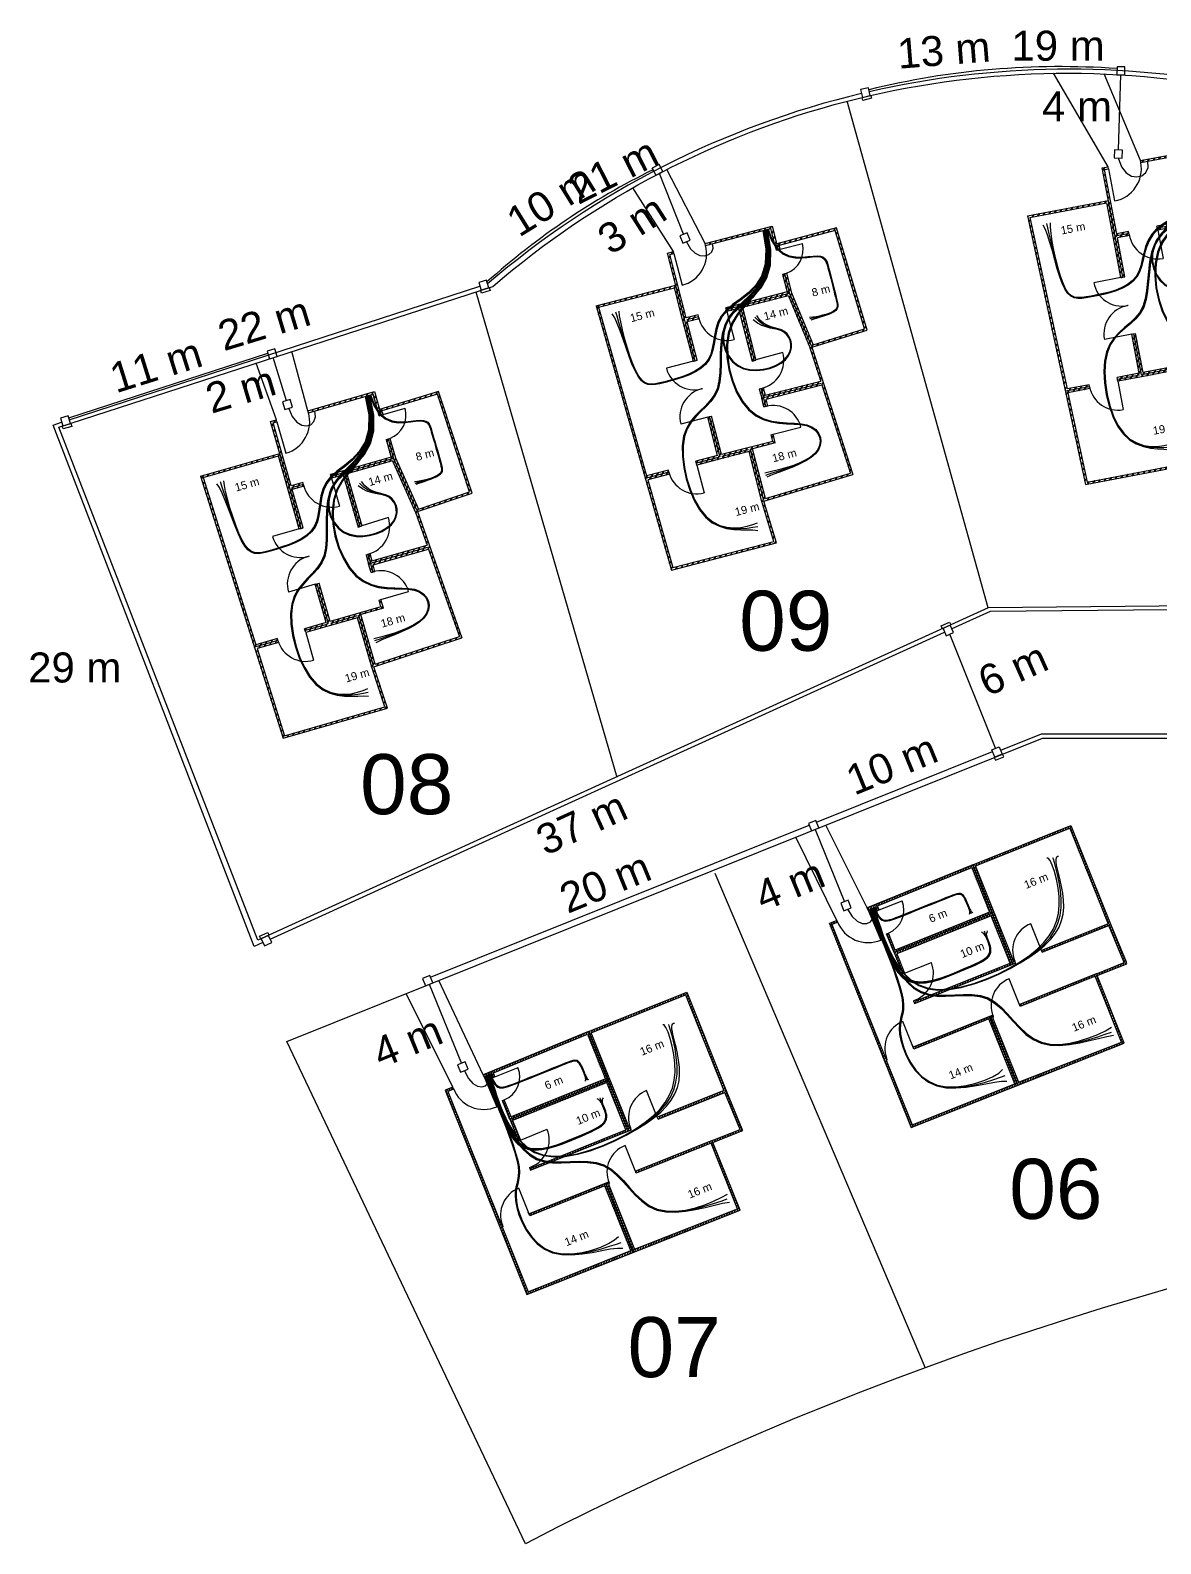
# Model space of a CAD drawing. Header units: millimetres. Extents: x 210 to 433, y 76 to 152.
# Drawn here: x 210.4 to 266.9, y 76.2 to 151.8 of the extents above; entities that cross this region are included whole.
import ezdxf
from ezdxf.enums import TextEntityAlignment as Align

# ---------------------------------------------------------------- set-up
doc = ezdxf.new("R2010")
doc.units = ezdxf.units.MM
for name, color, linetype in [('Can.Interior', 96, 'Continuous'), ('Can.Primaria', 34, 'Continuous'), ('Can.Secundaria', 162, 'Continuous'), ('Urbanización', 7, 'Continuous')]:
    doc.layers.add(name, color=color, linetype=linetype)
doc.styles.get("Standard").update_dxf_attribs({"font": 'arial.ttf'})

# ---------------------------------------------------------------- blocks, each defined once
blk = doc.blocks.new('casita')
h = blk.add_hatch()
h.set_pattern_fill('JIS_LC_20A', color=256, scale=0.005)
h.paths.add_polyline_path([(0.011, 3.716), (-5.269, 3.716), (-5.269, -1.636), (-5.119, -1.636), (-5.119, -1.536), (-5.169, -1.536), (-5.169, 3.616), (-0.089, 3.616), (-0.089, -1.536), (-3.679, -1.536), (-3.679, -1.636), (0.011, -1.636)])
h.paths.add_polyline_path([(-5.269, 1.106), (-10.549, 1.106), (-10.549, -0.046), (-10.449, -0.046), (-10.452, 1.006), (-5.369, 1.006), (-5.369, -1.536), (-10.449, -1.536), (-10.449, -1.486), (-10.549, -1.486), (-10.549, -1.636), (-5.269, -1.636)])
h.paths.add_polyline_path([(-5.269, 3.716), (-10.963, 3.676), (-10.963, 3.56), (-10.554, 3.563), (-10.554, 3.361), (-10.454, 3.361), (-10.454, 3.579), (-5.369, 3.615), (-5.369, 1.206), (-10.452, 1.206), (-10.453, 2.121), (-10.553, 2.121), (-10.552, 1.106), (-5.269, 1.106)])
h.paths.add_polyline_path([(-7.295, -7.349), (-13.02, -7.322), (-13.017, -3.635), (-12.867, -3.635), (-12.867, -3.735), (-12.918, -3.735), (-12.92, -7.222), (-7.395, -7.222), (-7.395, -3.735), (-11.427, -3.735), (-11.427, -3.635), (-7.292, -3.635)])
h.paths.add_polyline_path([(-7.142, -3.635), (-7.292, -3.635), (-7.295, -7.349), (-1.57, -7.377), (-1.567, -3.635), (-5.702, -3.635), (-5.702, -3.735), (-1.67, -3.735), (-1.67, -7.276), (-7.195, -7.222), (-7.195, -3.735), (-7.142, -3.735)])
h = blk.add_hatch()
h.set_pattern_fill('JIS_LC_20A', color=256, scale=0.005)
h.paths.add_polyline_path([(-12.913, 3.561), (-12.604, 3.561, -0.004394), (-12.604, 3.59), (-12.604, 3.626), (-12.604, 3.661), (-13.013, 3.661), (-13.017, -3.635), (-12.917, -3.635)])
h = blk.add_hatch()
h.set_pattern_fill('JIS_LC_20A', color=256, scale=0.005)
h.paths.add_polyline_path([(0.011, -1.636), (-0.089, -1.636), (-0.068, -3.641), (-1.567, -3.635), (-1.57, -3.635), (-1.567, -3.735), (0.032, -3.742), (0.032, -3.642)])
for p, q in [((-13.013, 3.661), (-13.02, -7.322)), ((-12.604, 3.664), (-13.013, 3.661)), ((-12.604, 3.561), (-12.604, 3.661)), ((-5.269, 3.716), (-10.964, 3.676)), ((-10.963, 3.561), (-10.963, 3.676)), ((-10.963, 3.561), (-10.932, 1.935)), ((-10.554, 3.561), (-10.554, 3.361)), ((-10.554, 3.361), (-10.454, 3.361)), ((-10.454, 3.361), (-9.214, 3.361)), ((-10.553, 2.121), (-10.551, -0.046)), ((-10.553, 2.121), (-10.453, 2.121)), ((-10.549, -0.046), (-10.449, -0.046)), ((-10.449, -0.046), (-9.009, -0.046)), ((-3.679, -1.536), (-3.679, -0.096)), ((-10.549, -1.486), (-10.549, -1.636)), ((-10.549, -1.486), (-10.449, -1.486)), ((-11.427, -3.685), (-11.427, -2.245)), ((-10.549, -1.636), (-5.119, -1.636)), ((-5.702, -3.685), (-5.702, -2.245)), ((-5.119, -1.636), (-5.119, -1.536)), ((-3.679, -1.636), (-3.679, -1.536)), ((-3.679, -1.636), (-0.089, -1.636)), ((-0.068, -3.643), (-0.089, -1.636)), ((0.032, -3.642), (0.011, -1.636)), ((0.032, -3.635), (0.011, -1.636)), ((0.032, -3.642), (0.011, -1.636)), ((-13.017, -3.535), (-13.017, -3.535)), ((-13.017, -3.635), (-13.017, -3.635)), ((-12.867, -3.635), (-12.917, -3.635)), ((-12.867, -3.735), (-12.867, -3.635)), ((-11.427, -3.735), (-11.427, -3.535)), ((-7.142, -3.635), (-11.427, -3.635)), ((-11.427, -3.635), (-7.142, -3.635)), ((-7.292, -3.635), (-7.295, -7.349)), ((-7.142, -3.735), (-7.142, -3.635)), ((-1.567, -3.635), (-5.702, -3.635)), ((-5.702, -3.735), (-5.702, -3.635)), ((-1.57, -7.377), (-1.567, -3.735)), ((-1.567, -3.635), (-0.068, -3.641)), ((-1.567, -3.635), (-0.068, -3.641)), ((-1.567, -3.735), (0.032, -3.742)), ((0.031, -3.535), (0.032, -3.535)), ((0.032, -3.635), (0.032, -3.635)), ((0.032, -3.742), (0.032, -3.642)), ((-13.02, -7.322), (-1.57, -7.377))]:
    blk.add_line(p, q)
for points in [[(-13.013, 3.661), (-13.017, -3.635)], [(-12.604, 3.561), (-12.913, 3.561), (-12.917, -3.635)], [(-10.964, 3.676), (-5.269, 3.716), (-5.269, 1.106), (-10.552, 1.106), (-10.553, 2.121)], [(-10.963, 3.561), (-10.554, 3.561)], [(-10.759, 3.561), (-10.554, 3.561)], [(-10.554, 3.361), (-10.554, 3.561)], [(-10.454, 3.579), (-5.369, 3.615), (-5.369, 1.206), (-10.452, 1.206), (-10.453, 2.121)], [(-10.454, 3.361), (-10.454, 3.579)], [(-5.119, -1.636), (-5.269, -1.636), (-5.269, 3.716), (0.011, 3.716), (0.011, -1.636)], [(-5.119, -1.636), (-5.269, -1.636), (-5.269, 3.716), (0.011, 3.716), (0.011, -1.636)], [(-5.119, -1.536), (-5.169, -1.536), (-5.169, 3.616), (-0.089, 3.616), (-0.089, -1.536), (-3.679, -1.536)], [(-5.269, -1.636), (-5.269, 1.106), (-10.552, 1.106)], [(-10.549, -1.486), (-10.549, -1.636), (-5.269, -1.636), (-5.269, 1.106), (-10.549, 1.106)], [(-10.449, -1.486), (-10.449, -1.536), (-5.369, -1.536), (-5.369, 1.006), (-10.452, 1.006), (-10.449, -0.046)], [(-10.549, -1.486), (-10.549, -1.636)], [(-0.089, -1.636), (-3.679, -1.636)], [(0.011, -1.636), (0.032, -3.642)], [(-13.017, -3.635), (-13.02, -7.322)], [(-12.867, -3.735), (-12.918, -3.735), (-12.92, -7.222), (-7.395, -7.222), (-7.395, -3.735), (-11.427, -3.735)], [(-7.295, -7.322), (-7.295, -3.635), (-11.427, -3.635)], [(-7.142, -3.635), (-7.295, -3.635), (-7.295, -7.322)], [(-7.142, -3.735), (-7.195, -3.735), (-7.195, -7.222), (-1.67, -7.276), (-1.67, -3.735), (-5.702, -3.735)], [(-1.57, -3.635), (-5.702, -3.635)]]:
    blk.add_lwpolyline(points)
for centre, radius, start, end in [((-11.784, 3.661), 0.82, 179.79868, 180), ((-10.963, 3.576), 1.641, 179.4965, 271.07553), ((-10.454, 3.361), 1.24, 270.05598, 0.05083), ((-10.549, -0.766), 0.72, 89.9891, 90.10468), ((-10.45, -0.046), 1.441, 270.01403, 359.95884), ((-3.679, -1.536), 1.44, 90.00306, 179.9962), ((-10.549, -1.636), 0.15, 89.96571, 90.05234), ((-10.549, -0.766), 0.72, 270, 270.01805), ((-11.427, -3.685), 1.44, 90.00306, 178.87583), ((-5.702, -3.685), 1.44, 90.00306, 179.9962)]:
    blk.add_arc(centre, radius, start, end)
at = {"layer": 'Can.Interior'}
for points in [[(-10.896, 3.561), (-10.896, 3.479), (-10.896, 3.376), (-10.896, 3.247), (-10.895, 3.088), (-10.895, 2.892), (-10.894, 2.656), (-10.892, 2.375), (-10.89, 2.044), (-10.887, 1.661), (-10.887, 1.239), (-10.89, 0.794), (-10.9, 0.342), (-10.919, -0.102), (-10.95, -0.522), (-10.994, -0.901), (-11.055, -1.225), (-11.133, -1.481), (-11.224, -1.684), (-11.326, -1.851), (-11.432, -2), (-11.539, -2.149), (-11.641, -2.316), (-11.735, -2.519), (-11.815, -2.776), (-11.876, -3.1), (-11.911, -3.478), (-11.909, -3.892), (-11.864, -4.324), (-11.764, -4.756), (-11.603, -5.17), (-11.369, -5.548), (-11.056, -5.871), (-10.66, -6.127), (-10.203, -6.324), (-9.711, -6.474), (-9.214, -6.589), (-8.738, -6.683), (-8.312, -6.768), (-7.963, -6.857), (-7.718, -6.962)], [(-10.876, 3.561), (-10.876, 3.479), (-10.876, 3.376), (-10.876, 3.247), (-10.875, 3.087), (-10.875, 2.892), (-10.873, 2.655), (-10.872, 2.373), (-10.87, 2.041), (-10.867, 1.657), (-10.867, 1.233), (-10.87, 0.786), (-10.88, 0.332), (-10.899, -0.114), (-10.93, -0.536), (-10.974, -0.917), (-11.034, -1.241), (-11.112, -1.499), (-11.204, -1.702), (-11.306, -1.87), (-11.412, -2.018), (-11.519, -2.167), (-11.621, -2.333), (-11.714, -2.534), (-11.795, -2.79), (-11.856, -3.111), (-11.891, -3.485), (-11.89, -3.896), (-11.844, -4.324), (-11.745, -4.752), (-11.584, -5.163), (-11.352, -5.537), (-11.04, -5.858), (-10.645, -6.111), (-10.189, -6.303), (-9.698, -6.441), (-9.201, -6.536), (-8.723, -6.596), (-8.293, -6.632), (-7.938, -6.653), (-7.684, -6.667)], [(-10.856, 3.561), (-10.856, 3.479), (-10.856, 3.376), (-10.856, 3.247), (-10.855, 3.087), (-10.855, 2.891), (-10.853, 2.654), (-10.852, 2.371), (-10.85, 2.038), (-10.847, 1.652), (-10.846, 1.227), (-10.85, 0.778), (-10.86, 0.322), (-10.879, -0.126), (-10.91, -0.549), (-10.954, -0.932), (-11.014, -1.258), (-11.092, -1.516), (-11.184, -1.721), (-11.286, -1.888), (-11.392, -2.037), (-11.499, -2.185), (-11.601, -2.35), (-11.694, -2.55), (-11.775, -2.803), (-11.836, -3.121), (-11.871, -3.492), (-11.87, -3.899), (-11.824, -4.324), (-11.726, -4.748), (-11.565, -5.155), (-11.334, -5.526), (-11.023, -5.844), (-10.63, -6.095), (-10.176, -6.281), (-9.688, -6.406), (-9.193, -6.478), (-8.719, -6.502), (-8.294, -6.483), (-7.944, -6.428), (-7.697, -6.342)], [(-10.716, 3.561), (-10.716, 3.48), (-10.717, 3.379), (-10.72, 3.256), (-10.725, 3.107), (-10.734, 2.93), (-10.747, 2.722), (-10.765, 2.479), (-10.789, 2.199), (-10.818, 1.881), (-10.845, 1.534), (-10.862, 1.172), (-10.858, 0.807), (-10.827, 0.451), (-10.758, 0.117), (-10.643, -0.184), (-10.473, -0.437), (-10.242, -0.635), (-9.961, -0.782), (-9.639, -0.884), (-9.29, -0.95), (-8.925, -0.987), (-8.557, -1.002), (-8.197, -1.003), (-7.858, -0.998), (-7.549, -0.993), (-7.272, -0.987), (-7.025, -0.978), (-6.808, -0.964), (-6.619, -0.943), (-6.458, -0.913), (-6.323, -0.873), (-6.213, -0.82), (-6.128, -0.753), (-6.063, -0.675), (-6.017, -0.587), (-5.986, -0.493), (-5.967, -0.396), (-5.958, -0.299), (-5.954, -0.203), (-5.954, -0.113), (-5.953, -0.031), (-5.952, 0.045), (-5.946, 0.113), (-5.936, 0.175), (-5.92, 0.232), (-5.895, 0.283), (-5.861, 0.33), (-5.815, 0.373)], [(-10.836, 3.561), (-10.836, 3.479), (-10.836, 3.376), (-10.836, 3.247), (-10.835, 3.087), (-10.835, 2.892), (-10.833, 2.655), (-10.832, 2.373), (-10.83, 2.041), (-10.825, 1.657), (-10.812, 1.233), (-10.781, 0.786), (-10.723, 0.332), (-10.631, -0.114), (-10.495, -0.535), (-10.308, -0.916), (-10.059, -1.241), (-9.746, -1.499), (-9.382, -1.702), (-8.983, -1.869), (-8.566, -2.018), (-8.151, -2.165), (-7.753, -2.331), (-7.389, -2.531), (-7.079, -2.785), (-6.831, -3.104), (-6.635, -3.477), (-6.469, -3.885), (-6.314, -4.311), (-6.152, -4.737), (-5.963, -5.144), (-5.727, -5.517), (-5.426, -5.835), (-5.046, -6.087), (-4.604, -6.279), (-4.122, -6.422), (-3.623, -6.529), (-3.131, -6.61), (-2.667, -6.677), (-2.256, -6.741), (-1.918, -6.814)], [(-10.696, 3.561), (-10.696, 3.48), (-10.697, 3.379), (-10.7, 3.256), (-10.704, 3.107), (-10.712, 2.931), (-10.723, 2.723), (-10.739, 2.48), (-10.76, 2.201), (-10.786, 1.883), (-10.809, 1.537), (-10.821, 1.176), (-10.813, 0.812), (-10.778, 0.457), (-10.706, 0.124), (-10.59, -0.175), (-10.42, -0.427), (-10.191, -0.624), (-9.913, -0.769), (-9.596, -0.87), (-9.253, -0.934), (-8.895, -0.97), (-8.533, -0.984), (-8.18, -0.985), (-7.847, -0.979), (-7.543, -0.973), (-7.271, -0.966), (-7.028, -0.956), (-6.815, -0.942), (-6.629, -0.921), (-6.47, -0.892), (-6.337, -0.853), (-6.229, -0.801), (-6.145, -0.736), (-6.081, -0.659), (-6.036, -0.573), (-6.005, -0.481), (-5.987, -0.386), (-5.978, -0.29), (-5.974, -0.196), (-5.974, -0.107), (-5.974, -0.025), (-5.974, 0.051), (-5.973, 0.121), (-5.973, 0.187), (-5.972, 0.249), (-5.97, 0.309), (-5.968, 0.366), (-5.966, 0.423)], [(-10.816, 3.561), (-10.816, 3.479), (-10.816, 3.376), (-10.816, 3.247), (-10.815, 3.088), (-10.815, 2.892), (-10.814, 2.657), (-10.812, 2.376), (-10.81, 2.044), (-10.805, 1.662), (-10.792, 1.24), (-10.761, 0.794), (-10.703, 0.342), (-10.611, -0.102), (-10.475, -0.522), (-10.288, -0.901), (-10.039, -1.224), (-9.726, -1.481), (-9.362, -1.684), (-8.963, -1.85), (-8.547, -1.998), (-8.131, -2.146), (-7.733, -2.311), (-7.369, -2.511), (-7.059, -2.765), (-6.811, -3.084), (-6.615, -3.457), (-6.449, -3.865), (-6.295, -4.291), (-6.133, -4.717), (-5.945, -5.124), (-5.71, -5.497), (-5.409, -5.815), (-5.031, -6.067), (-4.591, -6.256), (-4.113, -6.393), (-3.619, -6.488), (-3.134, -6.548), (-2.679, -6.585), (-2.278, -6.608), (-1.956, -6.625)], [(-10.796, 3.561), (-10.796, 3.479), (-10.796, 3.376), (-10.796, 3.248), (-10.795, 3.088), (-10.795, 2.893), (-10.794, 2.658), (-10.792, 2.378), (-10.79, 2.048), (-10.785, 1.666), (-10.772, 1.246), (-10.741, 0.803), (-10.683, 0.352), (-10.591, -0.09), (-10.455, -0.508), (-10.268, -0.886), (-10.02, -1.208), (-9.707, -1.463), (-9.342, -1.665), (-8.943, -1.831), (-8.527, -1.979), (-8.111, -2.126), (-7.713, -2.291), (-7.349, -2.491), (-7.039, -2.745), (-6.791, -3.064), (-6.595, -3.437), (-6.429, -3.845), (-6.275, -4.271), (-6.114, -4.697), (-5.926, -5.105), (-5.692, -5.477), (-5.393, -5.795), (-5.016, -6.046), (-4.577, -6.233), (-4.097, -6.363), (-3.599, -6.442), (-3.104, -6.479), (-2.634, -6.479), (-2.212, -6.451), (-1.86, -6.401)], [(-10.676, 3.561), (-10.676, 3.48), (-10.677, 3.379), (-10.679, 3.256), (-10.684, 3.108), (-10.691, 2.932), (-10.701, 2.725), (-10.716, 2.484), (-10.736, 2.205), (-10.759, 1.89), (-10.78, 1.546), (-10.79, 1.188), (-10.78, 0.826), (-10.742, 0.474), (-10.668, 0.143), (-10.549, -0.153), (-10.377, -0.403), (-10.146, -0.598), (-9.866, -0.741), (-9.548, -0.841), (-9.205, -0.904), (-8.847, -0.939), (-8.486, -0.953), (-8.136, -0.953), (-7.807, -0.947), (-7.509, -0.941), (-7.243, -0.935), (-7.007, -0.926), (-6.801, -0.912), (-6.623, -0.893), (-6.471, -0.865), (-6.345, -0.827), (-6.242, -0.777), (-6.162, -0.714), (-6.101, -0.64), (-6.058, -0.557), (-6.028, -0.467), (-6.01, -0.374), (-6, -0.28), (-5.996, -0.188), (-5.995, -0.1), (-5.995, -0.018), (-5.996, 0.057), (-6.001, 0.128), (-6.009, 0.195), (-6.024, 0.258), (-6.046, 0.319), (-6.077, 0.378), (-6.117, 0.437)], [(-10.776, 3.561), (-10.776, 3.479), (-10.776, 3.376), (-10.776, 3.248), (-10.775, 3.089), (-10.775, 2.894), (-10.774, 2.66), (-10.772, 2.38), (-10.77, 2.051), (-10.765, 1.671), (-10.747, 1.252), (-10.703, 0.811), (-10.621, 0.362), (-10.487, -0.079), (-10.291, -0.495), (-10.018, -0.871), (-9.657, -1.192), (-9.199, -1.445), (-8.661, -1.632), (-8.062, -1.76), (-7.422, -1.833), (-6.762, -1.859), (-6.101, -1.841), (-5.46, -1.787), (-4.859, -1.702), (-4.315, -1.591), (-3.829, -1.451), (-3.397, -1.282), (-3.017, -1.081), (-2.687, -0.846), (-2.403, -0.574), (-2.164, -0.263), (-1.965, 0.089), (-1.805, 0.481), (-1.68, 0.893), (-1.584, 1.304), (-1.516, 1.691), (-1.469, 2.031), (-1.441, 2.302), (-1.427, 2.481), (-1.423, 2.545)], [(-10.756, 3.561), (-10.756, 3.479), (-10.756, 3.376), (-10.756, 3.248), (-10.756, 3.089), (-10.755, 2.895), (-10.754, 2.661), (-10.752, 2.382), (-10.75, 2.055), (-10.745, 1.676), (-10.727, 1.259), (-10.683, 0.819), (-10.602, 0.372), (-10.469, -0.067), (-10.274, -0.481), (-10.003, -0.856), (-9.643, -1.175), (-9.189, -1.427), (-8.654, -1.613), (-8.058, -1.74), (-7.422, -1.811), (-6.766, -1.834), (-6.109, -1.813), (-5.472, -1.754), (-4.875, -1.663), (-4.333, -1.543), (-3.85, -1.395), (-3.42, -1.214), (-3.044, -1.001), (-2.717, -0.752), (-2.437, -0.465), (-2.202, -0.139), (-2.009, 0.229), (-1.856, 0.637), (-1.74, 1.064), (-1.66, 1.485), (-1.613, 1.877), (-1.596, 2.213), (-1.608, 2.469), (-1.646, 2.621), (-1.707, 2.644)], [(-10.736, 3.561), (-10.736, 3.479), (-10.736, 3.376), (-10.737, 3.248), (-10.737, 3.088), (-10.737, 2.893), (-10.738, 2.658), (-10.739, 2.378), (-10.74, 2.048), (-10.739, 1.667), (-10.726, 1.246), (-10.687, 0.803), (-10.611, 0.353), (-10.484, -0.088), (-10.293, -0.504), (-10.026, -0.88), (-9.67, -1.199), (-9.217, -1.449), (-8.683, -1.632), (-8.087, -1.757), (-7.45, -1.828), (-6.792, -1.853), (-6.132, -1.838), (-5.492, -1.789), (-4.891, -1.714), (-4.346, -1.616), (-3.858, -1.497), (-3.425, -1.355), (-3.044, -1.189), (-2.712, -0.996), (-2.429, -0.777), (-2.191, -0.529), (-1.995, -0.251), (-1.839, 0.056), (-1.718, 0.383), (-1.625, 0.719), (-1.556, 1.052), (-1.504, 1.373), (-1.463, 1.668), (-1.428, 1.928), (-1.393, 2.141), (-1.354, 2.299), (-1.311, 2.408), (-1.268, 2.476), (-1.226, 2.512), (-1.19, 2.525), (-1.16, 2.524), (-1.141, 2.517), (-1.133, 2.512)], [(-10.656, 3.561), (-10.656, 3.481), (-10.654, 3.39), (-10.649, 3.292), (-10.638, 3.19), (-10.62, 3.089), (-10.594, 2.993), (-10.557, 2.905), (-10.509, 2.831), (-10.446, 2.772), (-10.367, 2.727), (-10.269, 2.696), (-10.149, 2.674), (-10.005, 2.662), (-9.835, 2.655), (-9.635, 2.652), (-9.404, 2.652), (-9.14, 2.652), (-8.852, 2.652), (-8.548, 2.652), (-8.238, 2.652), (-7.932, 2.652), (-7.64, 2.652), (-7.37, 2.652), (-7.132, 2.652), (-6.934, 2.652), (-6.773, 2.65), (-6.645, 2.645), (-6.545, 2.636), (-6.47, 2.62), (-6.414, 2.597), (-6.373, 2.565), (-6.344, 2.522), (-6.321, 2.467), (-6.304, 2.402), (-6.292, 2.329), (-6.284, 2.25), (-6.279, 2.168), (-6.276, 2.083), (-6.275, 1.999), (-6.275, 1.917), (-6.275, 1.84), (-6.276, 1.768), (-6.28, 1.702), (-6.286, 1.642), (-6.296, 1.59), (-6.311, 1.545), (-6.332, 1.51), (-6.36, 1.483)], [(-10.636, 3.561), (-10.636, 3.482), (-10.634, 3.392), (-10.629, 3.295), (-10.618, 3.195), (-10.601, 3.097), (-10.575, 3.003), (-10.54, 2.918), (-10.492, 2.846), (-10.431, 2.788), (-10.353, 2.745), (-10.257, 2.715), (-10.139, 2.694), (-9.997, 2.681), (-9.829, 2.675), (-9.631, 2.672), (-9.401, 2.672), (-9.138, 2.672), (-8.85, 2.672), (-8.547, 2.672), (-8.238, 2.672), (-7.931, 2.672), (-7.638, 2.672), (-7.368, 2.672), (-7.129, 2.672), (-6.929, 2.672), (-6.766, 2.67), (-6.637, 2.665), (-6.535, 2.655), (-6.458, 2.639), (-6.4, 2.616), (-6.358, 2.582), (-6.327, 2.538), (-6.303, 2.482), (-6.285, 2.416), (-6.273, 2.341), (-6.264, 2.261), (-6.259, 2.176), (-6.256, 2.091), (-6.255, 2.006), (-6.255, 1.924), (-6.255, 1.846), (-6.255, 1.775), (-6.255, 1.709), (-6.255, 1.65), (-6.255, 1.598), (-6.256, 1.554), (-6.256, 1.517), (-6.256, 1.489)], [(-10.616, 3.561), (-10.616, 3.482), (-10.614, 3.393), (-10.609, 3.298), (-10.599, 3.201), (-10.582, 3.105), (-10.557, 3.014), (-10.522, 2.931), (-10.475, 2.861), (-10.415, 2.805), (-10.339, 2.763), (-10.245, 2.733), (-10.129, 2.713), (-9.989, 2.701), (-9.822, 2.695), (-9.626, 2.692), (-9.397, 2.692), (-9.136, 2.692), (-8.849, 2.692), (-8.546, 2.692), (-8.237, 2.692), (-7.93, 2.692), (-7.637, 2.692), (-7.365, 2.692), (-7.125, 2.692), (-6.924, 2.692), (-6.76, 2.69), (-6.628, 2.685), (-6.525, 2.675), (-6.446, 2.659), (-6.387, 2.634), (-6.343, 2.6), (-6.31, 2.555), (-6.286, 2.497), (-6.267, 2.429), (-6.254, 2.353), (-6.245, 2.271), (-6.239, 2.185), (-6.236, 2.098), (-6.235, 2.012), (-6.235, 1.93), (-6.235, 1.853), (-6.234, 1.781), (-6.231, 1.716), (-6.226, 1.658), (-6.218, 1.606), (-6.205, 1.562), (-6.188, 1.524), (-6.164, 1.494)]]:
    blk.add_lwpolyline(points, dxfattribs=at)
for s, p in [('6 m', (-8.301, 1.803)), ('16 m', (-3.253, 1.599)), ('10 m', (-7.501, -0.421)), ('14 m', (-10.293, -5.831)), ('16 m', (-3.693, -5.914))]:
    blk.add_text(s, height=0.4, dxfattribs=at).set_placement(p)
blk = doc.blocks.new('chalet')
h = blk.add_hatch()
h.set_pattern_fill('JIS_LC_20A', color=256, scale=0.01)
h.paths.add_polyline_path([(-8.139, 3.452), (-7.939, 3.452), (-7.939, 3.552), (-8.239, 3.552), (-8.239, 0.08), (-8.239, -2.007), (-8.139, -2.007), (-8.139, -0.02), (-7.535, -0.02), (-7.535, 0.18), (-8.139, 0.18)])
h.paths.add_polyline_path([(-8.239, 1.891), (-12.351, 1.891), (-12.123, -7.073), (-10.902, -7.073), (-10.902, -6.973), (-12.025, -6.973), (-12.249, 1.791), (-8.339, 1.791), (-8.339, 0.08), (-8.339, -2.007), (-8.239, -2.007), (-8.239, 0.08)])
h.paths.add_polyline_path([(-2.838, 3.552), (-6.299, 3.552), (-6.299, 3.452), (-2.938, 3.452), (-2.938, 2.632), (-2.938, 2.332), (-2.838, 2.332)])
h.paths.add_polyline_path([(-2.838, 1.092), (-2.938, 1.092), (-2.938, 0.18), (-6.095, 0.18), (-6.095, 0.08), (-2.838, 0.08)], flags=17)
h.paths.add_polyline_path([(-5.391, 0.08), (-6.095, 0.08), (-6.095, -0.02), (-5.491, -0.02), (-5.491, -2.727), (-5.391, -2.727)], flags=17)
h.paths.add_polyline_path([(-2.427, -2.804), (0.455, -2.669), (0.245, 2.669), (-2.838, 2.632), (-2.838, 2.332), (-2.738, 2.332), (-2.738, 2.533), (0.149, 2.567), (0.351, -2.573), (-2.341, -2.7), (-2.738, 0.087), (-2.738, 1.092), (-2.838, 1.092), (-2.838, 0.08), (-5.391, 0.08), (-5.391, -2.727), (-5.291, -2.727), (-5.291, -0.02), (-2.925, -0.02), (-2.527, -2.814), (-2.422, -4.553), (-5.291, -4.542), (-5.291, -4.167), (-5.391, -4.167), (-5.391, -4.641), (-5.391, -5.087), (-5.291, -5.087), (-5.291, -4.742), (-2.41, -4.753), (-2.133, -9.379), (-6.564, -9.546), (-6.564, -6.973), (-5.391, -6.973), (-5.391, -6.527), (-5.491, -6.527), (-5.491, -6.873), (-8.139, -6.873), (-8.139, -4.887), (-8.339, -4.887), (-8.339, -6.873), (-9.462, -6.873), (-9.462, -7.073), (-8.239, -7.073), (-6.764, -7.073), (-6.764, -9.654), (-6.681, -11.735), (-11.904, -11.735), (-12.02, -7.173), (-10.902, -7.173), (-10.902, -7.073), (-12.123, -7.073), (-12.001, -11.835), (-6.576, -11.835), (-6.664, -9.65), (-2.027, -9.475)])
h.paths.add_polyline_path([(-5.391, -4.641), (-5.391, -4.167), (-5.491, -4.167), (-5.491, -4.641), (-5.491, -5.087), (-5.391, -5.087)], flags=17)
for p, q in [((-8.239, 3.552), (-7.939, 3.552)), ((-8.239, 0.08), (-8.239, 3.552)), ((-8.139, 3.452), (-7.939, 3.452)), ((-8.139, 0.18), (-8.139, 3.452)), ((-7.939, 3.452), (-7.939, 3.552)), ((-7.939, 3.452), (-7.939, 1.812)), ((-6.299, 3.552), (-2.838, 3.552)), ((-6.299, 3.452), (-6.299, 3.552)), ((-6.299, 3.452), (-2.938, 3.452)), ((-2.938, 2.632), (-2.938, 3.452)), ((-2.838, 3.552), (-2.838, 2.332)), ((-2.938, 2.332), (-2.938, 2.632)), ((-2.938, 2.332), (-2.738, 2.332)), ((0.245, 2.669), (-2.838, 2.632)), ((0.149, 2.567), (-2.738, 2.533)), ((-2.738, 2.332), (-2.738, 2.533)), ((-2.738, 2.332), (-1.598, 2.332)), ((0.351, -2.573), (0.149, 2.567)), ((0.455, -2.669), (0.245, 2.669)), ((-12.351, 1.891), (-12.001, -11.835)), ((-12.351, 1.891), (-8.239, 1.891)), ((-12.249, 1.791), (-12.025, -6.973)), ((-12.249, 1.791), (-8.339, 1.791)), ((-8.339, 0.08), (-8.339, 1.791)), ((-2.938, 1.092), (-2.938, 0.18)), ((-2.938, 1.092), (-2.738, 1.092)), ((-2.838, 1.092), (-2.838, 0.08)), ((-2.738, 1.092), (-2.738, 0.087)), ((-8.339, -2.007), (-8.339, 0.08)), ((-8.239, -2.007), (-8.239, 0.08)), ((-7.535, 0.18), (-8.139, 0.18)), ((-7.535, 0.08), (-8.139, 0.08)), ((-7.535, -0.02), (-7.535, 0.18)), ((-2.938, 0.18), (-6.095, 0.18)), ((-6.095, -0.02), (-6.095, 0.18)), ((-2.838, 0.08), (-6.095, 0.08)), ((-5.391, 0.08), (-5.391, -2.727)), ((-2.838, 0.08), (-2.441, -2.705)), ((-2.738, 0.087), (-2.341, -2.7)), ((-7.535, -0.02), (-8.139, -0.02)), ((-8.139, -2.007), (-8.139, -0.02)), ((-5.491, -0.02), (-6.095, -0.02)), ((-6.095, -0.02), (-6.095, -1.46)), ((-5.491, -0.02), (-5.491, -2.727)), ((-5.291, -0.02), (-5.291, -2.727)), ((-2.925, -0.02), (-5.291, -0.02)), ((-2.925, -0.02), (-2.526, -2.818)), ((-8.339, -2.007), (-9.728, -2.007)), ((-8.339, -2.007), (-8.289, -2.007)), ((-8.239, -2.007), (-8.139, -2.007)), ((-5.491, -2.727), (-5.291, -2.727)), ((-3.901, -2.69), (-5.291, -2.724)), ((-2.527, -2.81), (-2.422, -4.553)), ((-2.427, -2.804), (0.455, -2.669)), ((-2.427, -2.804), (-2.027, -9.475)), ((-2.341, -2.7), (0.351, -2.573)), ((-5.491, -4.167), (-5.491, -4.641)), ((-5.491, -4.167), (-5.291, -4.167)), ((-5.391, -4.167), (-5.391, -4.641)), ((-5.291, -4.167), (-5.291, -4.542)), ((-8.339, -4.887), (-9.73, -4.887)), ((-8.339, -6.873), (-8.339, -4.887)), ((-8.339, -4.887), (-8.139, -4.887)), ((-8.239, -6.973), (-8.239, -4.887)), ((-8.139, -6.873), (-8.139, -4.887)), ((-5.491, -5.087), (-5.491, -4.641)), ((-5.491, -5.087), (-5.291, -5.087)), ((-5.391, -4.641), (-2.416, -4.653)), ((-5.391, -5.087), (-5.391, -4.641)), ((-5.391, -4.741), (-5.391, -4.741)), ((-5.291, -4.542), (-2.422, -4.553)), ((-5.291, -4.542), (-2.422, -4.553)), ((-5.291, -5.087), (-5.291, -4.742)), ((-5.291, -4.742), (-2.41, -4.753)), ((-2.41, -4.753), (-2.133, -9.379)), ((-5.491, -6.873), (-5.491, -6.527)), ((-5.491, -6.527), (-5.391, -6.527)), ((-5.391, -6.973), (-5.391, -6.527)), ((-5.391, -6.527), (-3.951, -6.527)), ((-10.902, -7.073), (-12.123, -7.073)), ((-10.902, -6.973), (-12.025, -6.973)), ((-10.902, -7.173), (-12.02, -7.173)), ((-12.02, -7.173), (-11.904, -11.735)), ((-10.902, -7.173), (-10.902, -6.973)), ((-8.339, -6.873), (-9.462, -6.873)), ((-9.462, -7.073), (-9.462, -6.873)), ((-8.339, -6.973), (-9.462, -6.973)), ((-8.239, -7.073), (-9.462, -7.073)), ((-9.462, -7.073), (-9.462, -8.513)), ((-6.764, -7.073), (-8.239, -7.073)), ((-5.491, -6.873), (-8.139, -6.873)), ((-6.764, -6.973), (-8.139, -6.973)), ((-6.764, -9.654), (-6.764, -7.073)), ((-6.664, -9.55), (-6.664, -6.973)), ((-5.391, -6.973), (-6.564, -6.973)), ((-6.564, -9.546), (-6.564, -6.973)), ((-6.681, -11.735), (-6.764, -9.654)), ((-6.664, -9.65), (-2.027, -9.475)), ((-6.576, -11.835), (-6.664, -9.65)), ((-6.564, -9.546), (-2.133, -9.379)), ((-12.001, -11.835), (-6.576, -11.835)), ((-11.904, -11.735), (-6.681, -11.735))]:
    blk.add_line(p, q)
for points in [[(-8.289, -2.007), (-8.239, -2.007)], [(-8.239, -3.446), (-8.289, -3.446)], [(-8.239, -3.446), (-8.289, -3.446)], [(-8.289, -4.887), (-8.239, -4.887)], [(-5.391, -5.087), (-5.491, -5.087)], [(-5.491, -6.527), (-5.391, -6.527)]]:
    blk.add_lwpolyline(points)
for centre, radius, start, end in [((-7.939, 3.452), 1.64, 270, 0), ((-2.845, 2.335), 1.248, 274.94883, 359.86311), ((-6.095, -0.02), 1.44, 178.01016, 270), ((-8.289, -2.007), 1.439, 180, 270), ((-5.344, -2.724), 1.443, 268.14783, 1.35306), ((-8.289, -4.887), 1.441, 90, 180), ((-5.391, -6.527), 1.44, 0, 90), ((-9.462, -7.073), 1.44, 180.00875, 269.99125)]:
    blk.add_arc(centre, radius, start, end)
at = {"layer": 'Can.Interior'}
for points in [[(-3.312, 3.452), (-3.393, 2.497), (-3.615, 1.773), (-3.944, 1.239), (-4.35, 0.856), (-4.798, 0.583), (-5.258, 0.379), (-5.696, 0.206), (-6.079, 0.022), (-6.385, -0.204), (-6.621, -0.468), (-6.806, -0.757), (-6.956, -1.059), (-7.089, -1.361), (-7.222, -1.65), (-7.373, -1.913), (-7.558, -2.139), (-7.791, -2.318), (-8.065, -2.452), (-8.37, -2.548), (-8.694, -2.612), (-9.027, -2.651), (-9.358, -2.671), (-9.676, -2.679), (-9.97, -2.68), (-10.232, -2.678), (-10.461, -2.666), (-10.659, -2.632), (-10.83, -2.568), (-10.974, -2.461), (-11.094, -2.302), (-11.193, -2.08), (-11.272, -1.785), (-11.334, -1.412), (-11.383, -0.982), (-11.424, -0.522), (-11.462, -0.059), (-11.501, 0.382), (-11.546, 0.771), (-11.602, 1.084), (-11.674, 1.293)], [(-3.332, 3.452), (-3.413, 2.503), (-3.635, 1.784), (-3.964, 1.254), (-4.37, 0.873), (-4.818, 0.602), (-5.278, 0.399), (-5.716, 0.226), (-6.099, 0.042), (-6.405, -0.184), (-6.641, -0.448), (-6.826, -0.737), (-6.976, -1.039), (-7.108, -1.341), (-7.241, -1.63), (-7.391, -1.893), (-7.575, -2.119), (-7.806, -2.298), (-8.079, -2.432), (-8.382, -2.528), (-8.704, -2.592), (-9.035, -2.631), (-9.363, -2.651), (-9.679, -2.659), (-9.97, -2.66), (-10.229, -2.658), (-10.456, -2.646), (-10.652, -2.613), (-10.82, -2.548), (-10.962, -2.442), (-11.081, -2.284), (-11.178, -2.062), (-11.255, -1.768), (-11.316, -1.397), (-11.362, -0.968), (-11.396, -0.507), (-11.42, -0.042), (-11.439, 0.402), (-11.453, 0.798), (-11.466, 1.121), (-11.48, 1.345)], [(-3.352, 3.452), (-3.433, 2.51), (-3.655, 1.796), (-3.984, 1.269), (-4.39, 0.891), (-4.838, 0.62), (-5.298, 0.419), (-5.736, 0.246), (-6.119, 0.062), (-6.425, -0.164), (-6.661, -0.428), (-6.846, -0.717), (-6.995, -1.019), (-7.127, -1.321), (-7.259, -1.61), (-7.408, -1.873), (-7.592, -2.099), (-7.822, -2.278), (-8.093, -2.412), (-8.394, -2.508), (-8.714, -2.572), (-9.042, -2.611), (-9.368, -2.631), (-9.681, -2.639), (-9.97, -2.64), (-10.227, -2.638), (-10.451, -2.626), (-10.645, -2.593), (-10.811, -2.529), (-10.951, -2.423), (-11.067, -2.265), (-11.162, -2.045), (-11.239, -1.752), (-11.298, -1.381), (-11.34, -0.954), (-11.368, -0.496), (-11.381, -0.034), (-11.379, 0.407), (-11.365, 0.8), (-11.337, 1.118), (-11.298, 1.336)], [(-3.292, 3.452), (-3.373, 2.49), (-3.595, 1.757), (-3.924, 1.208), (-4.33, 0.801), (-4.778, 0.492), (-5.238, 0.235), (-5.676, -0.012), (-6.059, -0.293), (-6.365, -0.642), (-6.601, -1.05), (-6.786, -1.497), (-6.936, -1.964), (-7.068, -2.43), (-7.2, -2.877), (-7.35, -3.285), (-7.534, -3.634), (-7.765, -3.912), (-8.034, -4.134), (-8.33, -4.321), (-8.638, -4.496), (-8.947, -4.681), (-9.242, -4.899), (-9.512, -5.17), (-9.743, -5.517), (-9.924, -5.955), (-10.052, -6.467), (-10.128, -7.027), (-10.15, -7.612), (-10.117, -8.198), (-10.029, -8.758), (-9.886, -9.27), (-9.686, -9.708), (-9.431, -10.054), (-9.135, -10.317), (-8.812, -10.512), (-8.478, -10.654), (-8.147, -10.758), (-7.835, -10.839), (-7.558, -10.913), (-7.329, -10.994)], [(-3.272, 3.452), (-3.353, 2.483), (-3.575, 1.745), (-3.904, 1.193), (-4.31, 0.784), (-4.758, 0.473), (-5.218, 0.215), (-5.656, -0.032), (-6.039, -0.313), (-6.345, -0.662), (-6.581, -1.07), (-6.766, -1.517), (-6.916, -1.984), (-7.048, -2.45), (-7.18, -2.897), (-7.33, -3.305), (-7.514, -3.654), (-7.745, -3.932), (-8.014, -4.154), (-8.31, -4.341), (-8.618, -4.515), (-8.927, -4.7), (-9.222, -4.916), (-9.492, -5.185), (-9.723, -5.531), (-9.904, -5.966), (-10.033, -6.474), (-10.108, -7.031), (-10.13, -7.612), (-10.098, -8.194), (-10.011, -8.751), (-9.868, -9.259), (-9.669, -9.694), (-9.416, -10.038), (-9.12, -10.297), (-8.798, -10.485), (-8.462, -10.613), (-8.127, -10.697), (-7.81, -10.747), (-7.523, -10.779), (-7.281, -10.803)], [(-3.252, 3.452), (-3.333, 2.476), (-3.555, 1.733), (-3.884, 1.178), (-4.29, 0.766), (-4.738, 0.454), (-5.198, 0.196), (-5.636, -0.052), (-6.019, -0.333), (-6.325, -0.682), (-6.561, -1.09), (-6.746, -1.537), (-6.896, -2.004), (-7.028, -2.47), (-7.16, -2.917), (-7.31, -3.325), (-7.494, -3.674), (-7.725, -3.952), (-7.994, -4.173), (-8.29, -4.36), (-8.598, -4.535), (-8.907, -4.718), (-9.202, -4.933), (-9.472, -5.201), (-9.703, -5.544), (-9.884, -5.976), (-10.013, -6.481), (-10.088, -7.035), (-10.111, -7.612), (-10.079, -8.19), (-9.992, -8.744), (-9.85, -9.249), (-9.652, -9.681), (-9.4, -10.022), (-9.106, -10.277), (-8.784, -10.457), (-8.448, -10.574), (-8.113, -10.637), (-7.792, -10.658), (-7.5, -10.647), (-7.252, -10.617)], [(-3.232, 3.452), (-3.313, 2.469), (-3.535, 1.718), (-3.864, 1.149), (-4.27, 0.715), (-4.718, 0.368), (-5.178, 0.062), (-5.616, -0.254), (-5.999, -0.625), (-6.303, -1.087), (-6.523, -1.628), (-6.662, -2.22), (-6.725, -2.839), (-6.714, -3.457), (-6.633, -4.049), (-6.484, -4.59), (-6.271, -5.052), (-6, -5.419), (-5.682, -5.698), (-5.334, -5.908), (-4.971, -6.067), (-4.607, -6.19), (-4.259, -6.296), (-3.942, -6.401), (-3.67, -6.524), (-3.456, -6.676), (-3.303, -6.855), (-3.21, -7.05), (-3.175, -7.253), (-3.199, -7.457), (-3.281, -7.652), (-3.419, -7.83), (-3.614, -7.983), (-3.863, -8.103), (-4.158, -8.193), (-4.486, -8.256), (-4.839, -8.297), (-5.205, -8.318), (-5.574, -8.325), (-5.934, -8.32), (-6.277, -8.307)], [(-3.212, 3.452), (-3.293, 2.463), (-3.515, 1.706), (-3.844, 1.134), (-4.25, 0.698), (-4.698, 0.351), (-5.158, 0.045), (-5.596, -0.269), (-5.979, -0.638), (-6.283, -1.098), (-6.503, -1.635), (-6.642, -2.224), (-6.705, -2.839), (-6.694, -3.453), (-6.613, -4.042), (-6.464, -4.579), (-6.251, -5.039), (-5.98, -5.403), (-5.662, -5.681), (-5.314, -5.89), (-4.951, -6.048), (-4.587, -6.172), (-4.239, -6.279), (-3.922, -6.386), (-3.65, -6.511), (-3.436, -6.666), (-3.283, -6.847), (-3.19, -7.046), (-3.156, -7.253), (-3.18, -7.461), (-3.262, -7.66), (-3.401, -7.841), (-3.597, -7.996), (-3.848, -8.119), (-4.143, -8.212), (-4.474, -8.28), (-4.828, -8.328), (-5.196, -8.362), (-5.566, -8.386), (-5.928, -8.405), (-6.271, -8.424)], [(-3.192, 3.452), (-3.273, 2.456), (-3.495, 1.695), (-3.824, 1.119), (-4.23, 0.682), (-4.678, 0.334), (-5.138, 0.028), (-5.576, -0.285), (-5.959, -0.651), (-6.263, -1.109), (-6.483, -1.643), (-6.622, -2.228), (-6.685, -2.839), (-6.674, -3.449), (-6.593, -4.035), (-6.444, -4.569), (-6.231, -5.026), (-5.96, -5.387), (-5.642, -5.664), (-5.294, -5.872), (-4.931, -6.03), (-4.567, -6.154), (-4.219, -6.262), (-3.902, -6.37), (-3.63, -6.497), (-3.416, -6.655), (-3.263, -6.84), (-3.17, -7.042), (-3.136, -7.253), (-3.161, -7.465), (-3.243, -7.667), (-3.383, -7.851), (-3.58, -8.009), (-3.832, -8.134), (-4.129, -8.23), (-4.459, -8.302), (-4.813, -8.357), (-5.178, -8.401), (-5.544, -8.439), (-5.899, -8.479), (-6.232, -8.525)], [(-3.172, 3.452), (-3.253, 2.45), (-3.475, 1.69), (-3.804, 1.128), (-4.21, 0.721), (-4.658, 0.426), (-5.118, 0.199), (-5.556, -0.001), (-5.939, -0.218), (-6.243, -0.486), (-6.463, -0.799), (-6.605, -1.142), (-6.671, -1.499), (-6.666, -1.857), (-6.594, -2.2), (-6.457, -2.513), (-6.261, -2.78), (-6.01, -2.991), (-5.716, -3.145), (-5.394, -3.246), (-5.059, -3.298), (-4.723, -3.303), (-4.401, -3.265), (-4.108, -3.189), (-3.857, -3.076), (-3.659, -2.932), (-3.514, -2.763), (-3.418, -2.579), (-3.369, -2.386), (-3.361, -2.194), (-3.393, -2.009), (-3.46, -1.841), (-3.559, -1.696), (-3.686, -1.581), (-3.834, -1.485), (-3.993, -1.395), (-4.158, -1.299), (-4.319, -1.182), (-4.47, -1.033), (-4.601, -0.838), (-4.704, -0.584)], [(-3.152, 3.452), (-3.233, 2.444), (-3.455, 1.679), (-3.784, 1.113), (-4.19, 0.704), (-4.638, 0.408), (-5.098, 0.182), (-5.536, -0.017), (-5.919, -0.232), (-6.223, -0.497), (-6.443, -0.806), (-6.585, -1.145), (-6.652, -1.499), (-6.648, -1.853), (-6.577, -2.193), (-6.442, -2.502), (-6.247, -2.767), (-5.999, -2.976), (-5.709, -3.128), (-5.391, -3.228), (-5.059, -3.279), (-4.727, -3.285), (-4.409, -3.248), (-4.118, -3.173), (-3.87, -3.063), (-3.674, -2.921), (-3.531, -2.756), (-3.437, -2.575), (-3.388, -2.386), (-3.381, -2.197), (-3.412, -2.016), (-3.479, -1.851), (-3.578, -1.71), (-3.704, -1.597), (-3.852, -1.503), (-4.014, -1.416), (-4.185, -1.323), (-4.357, -1.211), (-4.524, -1.069), (-4.679, -0.884), (-4.815, -0.642)], [(-3.132, 3.452), (-3.213, 2.437), (-3.435, 1.667), (-3.764, 1.098), (-4.17, 0.687), (-4.618, 0.391), (-5.078, 0.165), (-5.516, -0.032), (-5.899, -0.245), (-6.203, -0.507), (-6.424, -0.813), (-6.566, -1.149), (-6.633, -1.499), (-6.63, -1.85), (-6.559, -2.185), (-6.426, -2.492), (-6.234, -2.754), (-5.989, -2.96), (-5.702, -3.111), (-5.387, -3.21), (-5.059, -3.261), (-4.73, -3.267), (-4.416, -3.231), (-4.129, -3.158), (-3.883, -3.049), (-3.69, -2.911), (-3.548, -2.749), (-3.455, -2.571), (-3.407, -2.386), (-3.4, -2.201), (-3.431, -2.024), (-3.498, -1.862), (-3.596, -1.723), (-3.721, -1.612), (-3.87, -1.521), (-4.035, -1.438), (-4.212, -1.352), (-4.394, -1.25), (-4.577, -1.122), (-4.755, -0.957), (-4.922, -0.741)], [(-3.112, 3.452), (-3.058, 2.86), (-2.911, 2.415), (-2.692, 2.093), (-2.423, 1.872), (-2.125, 1.731), (-1.82, 1.648), (-1.53, 1.599), (-1.275, 1.564), (-1.073, 1.523), (-0.921, 1.472), (-0.812, 1.408), (-0.739, 1.33), (-0.695, 1.236), (-0.672, 1.125), (-0.664, 0.995), (-0.662, 0.845), (-0.662, 0.673), (-0.662, 0.484), (-0.662, 0.285), (-0.662, 0.081), (-0.662, -0.123), (-0.662, -0.32), (-0.662, -0.505), (-0.662, -0.671), (-0.663, -0.816), (-0.667, -0.938), (-0.677, -1.041), (-0.697, -1.126), (-0.73, -1.196), (-0.779, -1.252), (-0.848, -1.296), (-0.94, -1.33), (-1.056, -1.357), (-1.193, -1.376), (-1.346, -1.388), (-1.51, -1.392), (-1.678, -1.388), (-1.847, -1.377), (-2.011, -1.359), (-2.165, -1.333)], [(-3.092, 3.452), (-3.038, 2.867), (-2.891, 2.426), (-2.672, 2.107), (-2.403, 1.889), (-2.105, 1.749), (-1.8, 1.666), (-1.51, 1.617), (-1.255, 1.581), (-1.053, 1.538), (-0.901, 1.485), (-0.792, 1.42), (-0.719, 1.34), (-0.675, 1.244), (-0.652, 1.132), (-0.644, 1), (-0.642, 0.848), (-0.642, 0.675), (-0.642, 0.486), (-0.642, 0.286), (-0.642, 0.081), (-0.642, -0.123), (-0.642, -0.321), (-0.642, -0.507), (-0.642, -0.675), (-0.643, -0.82), (-0.647, -0.945), (-0.657, -1.049), (-0.677, -1.136), (-0.711, -1.208), (-0.76, -1.265), (-0.829, -1.311), (-0.922, -1.347), (-1.039, -1.375), (-1.177, -1.396), (-1.331, -1.41), (-1.496, -1.418), (-1.668, -1.421), (-1.84, -1.42), (-2.009, -1.415), (-2.168, -1.407)], [(-3.072, 3.452), (-3.018, 2.873), (-2.871, 2.438), (-2.652, 2.122), (-2.383, 1.906), (-2.085, 1.767), (-1.78, 1.684), (-1.49, 1.635), (-1.235, 1.597), (-1.033, 1.554), (-0.881, 1.499), (-0.772, 1.431), (-0.699, 1.35), (-0.655, 1.252), (-0.632, 1.138), (-0.624, 1.005), (-0.622, 0.851), (-0.622, 0.677), (-0.622, 0.487), (-0.622, 0.286), (-0.622, 0.081), (-0.622, -0.124), (-0.622, -0.322), (-0.622, -0.509), (-0.622, -0.678), (-0.623, -0.825), (-0.627, -0.951), (-0.637, -1.058), (-0.657, -1.146), (-0.691, -1.22), (-0.741, -1.279), (-0.811, -1.326), (-0.903, -1.364), (-1.021, -1.393), (-1.16, -1.415), (-1.314, -1.432), (-1.479, -1.445), (-1.648, -1.455), (-1.818, -1.464), (-1.982, -1.473), (-2.134, -1.484)]]:
    blk.add_lwpolyline(points, dxfattribs=at)
for s, p in [('15 m', (-10.86, 0.656)), ('8 m', (-1.751, -0.37)), ('14 m', (-4.372, -0.922)), ('18 m', (-5.728, -7.894)), ('19 m', (-8.2, -10.032))]:
    blk.add_text(s, height=0.4, dxfattribs=at).set_placement(p)

msp = doc.modelspace()

# ---------------------------------------------------------------- linework, layer by layer
at = {"layer": 'Can.Primaria'}
for p, q in [((212.343, 132.352), (232.859, 139.024)), ((222.38, 106.404), (256.083, 121.741)), ((258.62, 115.934), (256.347, 121.642))]:
    msp.add_line(p, q, dxfattribs=at)
for points in [[(251.977, 148.461), (252.365, 148.557), (252.27, 148.945), (251.881, 148.849)], [(251.953, 148.455), (252.39, 148.563), (252.426, 148.417), (251.989, 148.309)], [(232.919, 138.833), (233.301, 138.952), (233.182, 139.334), (232.8, 139.215)], [(232.895, 138.825), (233.324, 138.959), (233.369, 138.816), (232.939, 138.682)], [(212.015, 132.048), (212.399, 132.16), (212.286, 132.544), (211.903, 132.432)], [(211.991, 132.041), (212.423, 132.167), (212.465, 132.023), (212.033, 131.897)], [(256.387, 122.099), (255.977, 121.913), (255.915, 122.049), (256.324, 122.236)], [(256.364, 122.089), (256, 121.923), (256.165, 121.559), (256.53, 121.725)], [(258.955, 115.638), (258.584, 115.489), (258.435, 115.86), (258.806, 116.009)], [(258.978, 115.647), (258.56, 115.479), (258.616, 115.34), (259.034, 115.508)], [(222.32, 106.596), (221.91, 106.41), (221.848, 106.546), (222.258, 106.733)], [(222.297, 106.586), (221.933, 106.42), (222.099, 106.056), (222.463, 106.222)]]:
    msp.add_lwpolyline(points, close=True, dxfattribs=at)
for points in [[(222.016, 106.238), (221.585, 106.036), (211.539, 132.076), (211.959, 132.24)], [(299.544, 123.155), (258.352, 122.765), (256.447, 121.907)], [(289.505, 116.647), (260.909, 116.647), (258.88, 115.823)]]:
    msp.add_lwpolyline(points, dxfattribs=at)
for start, end in [(78.55274, 102.88293), (103.39623, 130.55726)]:
    msp.add_arc((262.274, 105.218), 44.652, start, end, dxfattribs=at)
at = {"layer": 'Can.Secundaria'}
for p, q in [((264.769, 145.835), (264.883, 149.591)), ((241.547, 144.768), (241.464, 144.924)), ((243.035, 141.624), (241.828, 144.665)), ((233.241, 139.143), (233.182, 139.334)), ((212.315, 132.448), (222.254, 135.683)), ((223.19, 133.305), (222.532, 135.457)), ((249.683, 112.238), (258.472, 115.767)), ((230.398, 104.494), (249.313, 112.088)), ((249.611, 111.885), (251.082, 108.264)), ((230.326, 104.14), (231.932, 100.189))]:
    msp.add_line(p, q, dxfattribs=at)
for points in [[(264.683, 149.597), (265.082, 149.585), (265.094, 149.985), (264.695, 149.997)], [(264.557, 145.442), (264.957, 145.43), (264.969, 145.829), (264.569, 145.841)], [(241.651, 144.571), (242.005, 144.758), (241.817, 145.112), (241.464, 144.924)], [(242.996, 141.179), (243.368, 141.326), (243.221, 141.698), (242.849, 141.551)], [(222.341, 135.399), (222.723, 135.516), (222.606, 135.898), (222.224, 135.781)], [(223.116, 132.864), (223.498, 132.981), (223.381, 133.364), (222.999, 133.247)], [(249.425, 111.81), (249.796, 111.96), (249.645, 112.331), (249.275, 112.18)], [(251.047, 107.818), (251.418, 107.969), (251.267, 108.34), (250.897, 108.189)], [(230.141, 104.065), (230.511, 104.216), (230.361, 104.586), (229.99, 104.436)], [(231.897, 99.743), (232.267, 99.894), (232.117, 100.264), (231.746, 100.114)]]:
    msp.add_lwpolyline(points, close=True, dxfattribs=at)
for points in [[(264.757, 145.436), (264.92, 144.996), (265.151, 144.699), (265.419, 144.532), (265.693, 144.486), (265.943, 144.547), (266.139, 144.706), (266.248, 144.951), (266.242, 145.271)], [(243.182, 141.252), (243.377, 140.899), (243.61, 140.673), (243.857, 140.56), (244.096, 140.545), (244.302, 140.613), (244.451, 140.747), (244.52, 140.934), (244.485, 141.158)], [(223.307, 132.923), (223.485, 132.513), (223.709, 132.237), (223.953, 132.084), (224.193, 132.043), (224.404, 132.105), (224.56, 132.258), (224.637, 132.493), (224.61, 132.798)], [(251.233, 107.894), (251.456, 107.526), (251.705, 107.293), (251.957, 107.181), (252.187, 107.174), (252.375, 107.259), (252.497, 107.423), (252.53, 107.65), (252.451, 107.926)], [(232.082, 99.819), (232.284, 99.438), (232.509, 99.188), (232.739, 99.054), (232.953, 99.02), (233.131, 99.072), (233.254, 99.194), (233.302, 99.371), (233.255, 99.589)]]:
    msp.add_lwpolyline(points, dxfattribs=at)
for centre, radius, start, end in [((261.859, 109.825), 40.176, 85.95653, 103.7725), ((257.776, 111.844), 36.794, 116.2448, 131.8833)]:
    msp.add_arc(centre, radius, start, end, dxfattribs=at)
at = {"layer": 'Urbanización'}
for p, q in [((264.252, 144.996), (261.525, 149.666)), ((265.864, 145.301), (264.054, 149.633)), ((258.259, 122.951), (251.213, 148.273)), ((244.114, 141.166), (242.199, 144.856)), ((242.526, 140.758), (240.508, 143.946)), ((232.653, 138.744), (239.694, 114.496)), ((224.263, 132.803), (223.467, 135.761)), ((222.687, 132.35), (221.686, 135.182)), ((252.218, 107.956), (250.149, 112.101)), ((250.701, 107.333), (248.651, 111.5)), ((244.601, 109.695), (255.115, 84.982)), ((231.504, 98.997), (229.172, 103.677)), ((233.022, 99.619), (230.815, 104.337))]:
    msp.add_line(p, q, dxfattribs=at)
for points in [[(374.265, 141.728, -0.112781), (388.178, 124.215), (258.259, 122.951), (221.759, 106.341), (211.82, 131.979), (233.504, 139.02, -0.232278), (271.088, 148.77), (319.153, 148.95)], [(433.201, 88.656), (391.68, 85.353), (348.786, 92.052, 0.171318), (235.131, 76.184), (223.205, 101.281), (260.97, 116.447), (393.419, 116.447, 0.15507)]]:
    msp.add_lwpolyline(points, format="xyb", close=True, dxfattribs=at)

# ---------------------------------------------------------------- block references
for name, p, rotation in [('chalet', (272.714, 142.984), 10.72687982298395), ('chalet', (251.1, 139.296), 14.42967479281762), ('chalet', (231.297, 131.126), 16.00917187112262), ('casita', (263.762, 108.629), 21.86917868101047), ('casita', (244.566, 100.292), 21.86917868101047)]:
    msp.add_blockref(name, p, dxfattribs=dict(at, rotation=rotation))

# ---------------------------------------------------------------- texts
at = {"layer": 'Can.Primaria'}
for s, p in [('19 m', (264.078, 150.295)), ('29 m', (214.944, 119.223))]:
    msp.add_text(s, height=1.5, dxfattribs=at).set_placement(p, align=Align.RIGHT)
for s, rotation, p in [('21 m', 26.97675, (241.927, 145.191)), ('22 m', 16.85917, (224.516, 137.124)), ('6 m', 24.08512, (261.393, 119.92)), ('37 m', 24.46937, (240.37, 112.482))]:
    msp.add_text(s, height=1.5, rotation=rotation, dxfattribs=at).set_placement(p, align=Align.RIGHT)
at = {"layer": 'Can.Secundaria'}
for s, rotation, p in [('13 m', 4.57028, (258.417, 150.263)), ('10 m', 31.82838, (238.774, 143.9)), ('3 m', 32.59841, (242.326, 142.436)), ('11 m', 17.40486, (219.114, 135.062)), ('2 m', 16.6307, (222.789, 133.649)), ('10 m', 22.26948, (255.876, 115.326)), ('20 m', 22.26948, (241.555, 109.421)), ('4 m', 22.26948, (250.236, 109.094)), ('4 m', 22.26948, (231.139, 101.254))]:
    msp.add_text(s, height=1.5, rotation=rotation, dxfattribs=at).set_placement(p, align=Align.RIGHT)
msp.add_text('4 m', height=1.5, dxfattribs=at).set_placement((264.443, 147.263), align=Align.RIGHT)
at = {"layer": 'Urbanización'}
for s, p in [('09', (248.146, 122.31)), ('08', (229.203, 114.143)), ('06', (261.639, 93.919)), ('07', (242.567, 86.011))]:
    msp.add_text(s, height=3, dxfattribs=at).set_placement(p, align=Align.MIDDLE)

doc.saveas('drawing.dxf')
